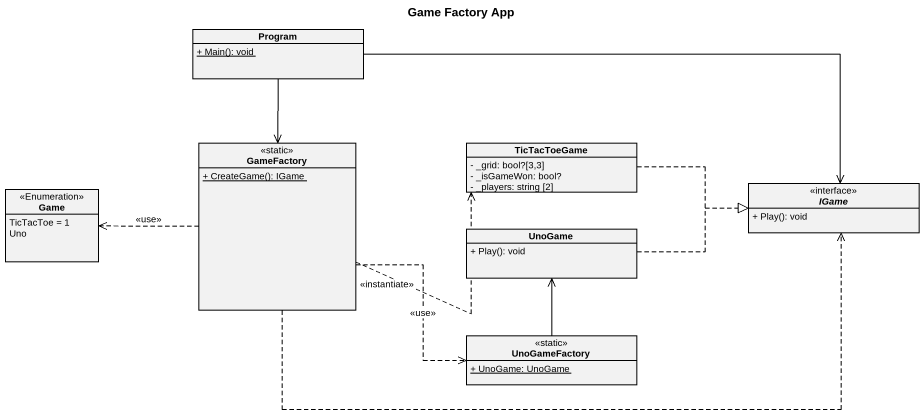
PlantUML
@startuml
title Game Factory App
hide circle
hide empty members
skinparam classAttributeIconSize 0
class Program {
  {static} + Main(): void
}
class GameFactory <<static>> {
  {static} + CreateGame(): IGame
}
class TicTacToeGame {
  - _grid: bool?[3,3]
  - _isGameWon: bool?
  - _players: string [2]
}
enum Game <<Enumeration>> {
  TicTacToe = 1
  Uno
}
interface IGame {
  + Play(): void
}
class UnoGame {
  + Play(): void
}
class UnoGameFactory <<static>> {
  {static} + UnoGame: UnoGame
}
Program --> GameFactory
Program -right-> IGame
GameFactory .right.> TicTacToeGame : <<instantiate>>
GameFactory .left.> Game : <<use>>
GameFactory .right.> IGame
GameFactory .right.> UnoGameFactory : <<use>>
TicTacToeGame .right.|> IGame
UnoGame .right.|> IGame
UnoGameFactory -up-> UnoGame
@enduml
